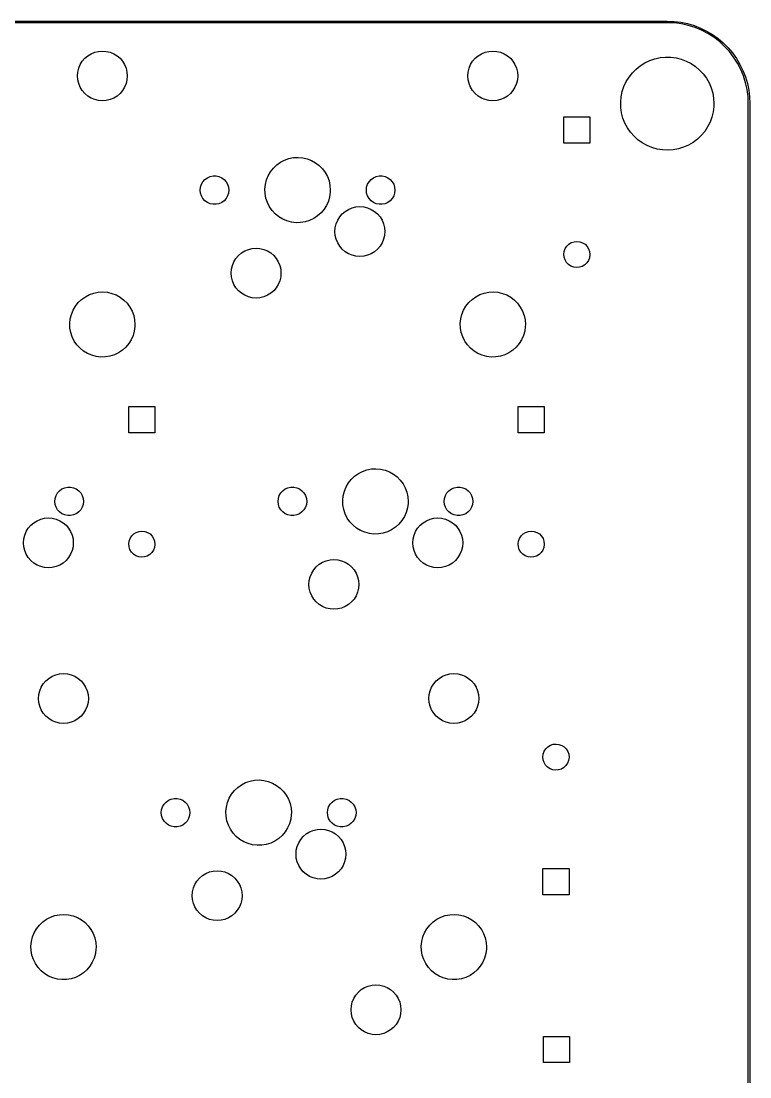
# Model space of a CAD drawing. Extents: x 64 to 386, y -179 to -50.
# Drawn here: x 341.4 to 385.9, y -115.1 to -50.5 of the extents above; entities that cross this region are included whole.
import ezdxf

# ---------------------------------------------------------------- set-up
doc = ezdxf.new("R2010")
doc.units = 0
doc.layers.add('BLACK', color=7, linetype='CONTINUOUS')

msp = doc.modelspace()

# ---------------------------------------------------------------- linework, layer by layer
at = {"layer": 'BLACK', "linetype": 'CONTINUOUS'}
for p, q in [((69.04, -50.46), (380.87, -50.46)), ((380.87, -50.56), (69.04, -50.56)), ((380.87, -50.46), (381.287, -50.4772)), ((380.88, -50.5557), (380.87, -50.56)), ((381.302, -50.5741), (380.88, -50.5557)), ((381.287, -50.4772), (381.701, -50.5289)), ((381.73, -50.6306), (381.302, -50.5741)), ((381.701, -50.5289), (382.11, -50.6145)), ((382.152, -50.7241), (381.73, -50.6306)), ((382.11, -50.6145), (382.51, -50.7336)), ((382.565, -50.8541), (382.152, -50.7241)), ((382.51, -50.7336), (382.899, -50.8853)), ((382.964, -51.0195), (382.565, -50.8541)), ((382.899, -50.8853), (383.274, -51.0687)), ((383.347, -51.2191), (382.964, -51.0195)), ((383.274, -51.0687), (383.632, -51.2823)), ((383.712, -51.4513), (383.347, -51.2191)), ((383.632, -51.2823), (383.972, -51.5248)), ((384.055, -51.7145), (383.712, -51.4513)), ((383.972, -51.5248), (384.29, -51.7946)), ((345.851, -52.3656), (346.084, -52.3098)), ((346.084, -52.3098), (346.322, -52.291)), ((346.322, -52.291), (346.56, -52.3098)), ((346.56, -52.3098), (346.793, -52.3656)), ((369.727, -52.3656), (369.96, -52.3098)), ((369.96, -52.3098), (370.198, -52.291)), ((370.198, -52.291), (370.436, -52.3098)), ((370.436, -52.3098), (370.669, -52.3656)), ((384.374, -52.0065), (384.055, -51.7145)), ((384.29, -51.7946), (384.585, -52.0897)), ((384.666, -52.3252), (384.374, -52.0065)), ((384.585, -52.0897), (384.855, -52.4082)), ((384.929, -52.6681), (384.666, -52.3252)), ((344.964, -53.1231), (345.089, -52.9192)), ((345.089, -52.9192), (345.244, -52.7374)), ((345.244, -52.7374), (345.426, -52.5821)), ((345.426, -52.5821), (345.63, -52.4571)), ((345.63, -52.4571), (345.851, -52.3656)), ((346.793, -52.3656), (347.014, -52.4571)), ((347.014, -52.4571), (347.218, -52.5821)), ((347.218, -52.5821), (347.4, -52.7374)), ((347.4, -52.7374), (347.555, -52.9192)), ((347.555, -52.9192), (347.68, -53.1231)), ((368.84, -53.1231), (368.965, -52.9192)), ((368.965, -52.9192), (369.12, -52.7374)), ((369.12, -52.7374), (369.302, -52.5821)), ((369.302, -52.5821), (369.506, -52.4571)), ((369.506, -52.4571), (369.727, -52.3656)), ((370.669, -52.3656), (370.89, -52.4571)), ((370.89, -52.4571), (371.094, -52.5821)), ((371.094, -52.5821), (371.276, -52.7374)), ((371.276, -52.7374), (371.431, -52.9192)), ((371.431, -52.9192), (371.556, -53.1231)), ((379.497, -53.0125), (379.793, -52.8713)), ((379.793, -52.8713), (380.104, -52.765)), ((380.104, -52.765), (380.424, -52.6951)), ((380.424, -52.6951), (380.751, -52.6625)), ((380.751, -52.6625), (381.079, -52.6677)), ((381.079, -52.6677), (381.404, -52.7105)), ((381.404, -52.7105), (381.722, -52.7904)), ((381.722, -52.7904), (382.029, -52.9064)), ((382.029, -52.9064), (382.321, -53.0569)), ((384.855, -52.4082), (385.098, -52.7479)), ((385.161, -53.0326), (384.929, -52.6681)), ((385.098, -52.7479), (385.311, -53.1065)), ((344.798, -53.815), (344.817, -53.5766)), ((344.817, -53.5766), (344.873, -53.3441)), ((344.873, -53.3441), (344.964, -53.1231)), ((347.68, -53.1231), (347.771, -53.3441)), ((347.771, -53.3441), (347.827, -53.5766)), ((347.827, -53.5766), (347.846, -53.815)), ((368.674, -53.815), (368.693, -53.5766)), ((368.693, -53.5766), (368.749, -53.3441)), ((368.749, -53.3441), (368.84, -53.1231)), ((371.556, -53.1231), (371.647, -53.3441)), ((371.647, -53.3441), (371.703, -53.5766)), ((371.703, -53.5766), (371.722, -53.815)), ((378.53, -53.8835), (378.732, -53.6253)), ((378.732, -53.6253), (378.963, -53.392)), ((378.963, -53.392), (379.219, -53.1869)), ((379.219, -53.1869), (379.497, -53.0125)), ((382.321, -53.0569), (382.593, -53.2399)), ((382.593, -53.2399), (382.843, -53.453)), ((382.843, -53.453), (383.066, -53.6933)), ((385.36, -53.416), (385.161, -53.0326)), ((385.311, -53.1065), (385.495, -53.4814)), ((385.526, -53.8154), (385.36, -53.416)), ((385.495, -53.4814), (385.646, -53.8703)), ((344.817, -54.0534), (344.798, -53.815)), ((344.873, -54.2859), (344.817, -54.0534)), ((347.827, -54.0534), (347.771, -54.2859)), ((347.846, -53.815), (347.827, -54.0534)), ((368.693, -54.0534), (368.674, -53.815)), ((368.749, -54.2859), (368.693, -54.0534)), ((371.703, -54.0534), (371.647, -54.2859)), ((371.722, -53.815), (371.703, -54.0534)), ((378.22, -54.4608), (378.358, -54.1632)), ((378.358, -54.1632), (378.53, -53.8835)), ((383.066, -53.6933), (383.26, -53.9578)), ((383.26, -53.9578), (383.423, -54.2428)), ((383.423, -54.2428), (383.552, -54.5446)), ((385.656, -54.2276), (385.526, -53.8154)), ((385.646, -53.8703), (385.765, -54.2703)), ((385.749, -54.6496), (385.656, -54.2276)), ((385.765, -54.2703), (385.851, -54.6788)), ((344.964, -54.5069), (344.873, -54.2859)), ((345.089, -54.7108), (344.964, -54.5069)), ((345.244, -54.8926), (345.089, -54.7108)), ((345.426, -55.0479), (345.244, -54.8926)), ((347.4, -54.8926), (347.218, -55.0479)), ((347.555, -54.7108), (347.4, -54.8926)), ((347.68, -54.5069), (347.555, -54.7108)), ((347.771, -54.2859), (347.68, -54.5069)), ((368.84, -54.5069), (368.749, -54.2859)), ((368.965, -54.7108), (368.84, -54.5069)), ((369.12, -54.8926), (368.965, -54.7108)), ((369.302, -55.0479), (369.12, -54.8926)), ((371.276, -54.8926), (371.094, -55.0479)), ((371.431, -54.7108), (371.276, -54.8926)), ((371.556, -54.5069), (371.431, -54.7108)), ((371.647, -54.2859), (371.556, -54.5069)), ((378.051, -55.0937), (378.117, -54.7724)), ((378.117, -54.7724), (378.22, -54.4608)), ((383.552, -54.5446), (383.645, -54.8592)), ((383.645, -54.8592), (383.701, -55.1824)), ((385.806, -55.0782), (385.749, -54.6496)), ((385.851, -54.6788), (385.903, -55.093)), ((345.63, -55.1729), (345.426, -55.0479)), ((345.851, -55.2644), (345.63, -55.1729)), ((346.084, -55.3202), (345.851, -55.2644)), ((346.322, -55.339), (346.084, -55.3202)), ((346.56, -55.3202), (346.322, -55.339)), ((346.793, -55.2644), (346.56, -55.3202)), ((347.014, -55.1729), (346.793, -55.2644)), ((347.218, -55.0479), (347.014, -55.1729)), ((369.506, -55.1729), (369.302, -55.0479)), ((369.727, -55.2644), (369.506, -55.1729)), ((369.96, -55.3202), (369.727, -55.2644)), ((370.198, -55.339), (369.96, -55.3202)), ((370.436, -55.3202), (370.198, -55.339)), ((370.669, -55.2644), (370.436, -55.3202)), ((370.89, -55.1729), (370.669, -55.2644)), ((371.094, -55.0479), (370.89, -55.1729)), ((378.021, -55.4205), (378.051, -55.0937)), ((378.03, -55.7485), (378.021, -55.4205)), ((383.701, -55.1824), (383.72, -55.51)), ((383.72, -55.51), (383.714, -55.689)), ((385.824, -55.4997), (385.806, -55.0782)), ((385.82, -55.51), (385.824, -55.4997)), ((385.82, -174.26), (385.82, -55.51)), ((385.903, -55.093), (385.92, -55.51)), ((385.92, -55.51), (385.92, -174.26)), ((378.076, -56.0733), (378.03, -55.7485)), ((378.159, -56.3907), (378.076, -56.0733)), ((383.675, -56.0147), (383.598, -56.3337)), ((383.714, -55.689), (383.675, -56.0147)), ((374.54, -57.92), (374.54, -56.32)), ((374.54, -56.32), (376.14, -56.32)), ((376.14, -56.32), (376.14, -57.92)), ((378.279, -56.6964), (378.159, -56.3907)), ((378.432, -56.9864), (378.279, -56.6964)), ((383.486, -56.6419), (383.338, -56.935)), ((383.598, -56.3337), (383.486, -56.6419)), ((378.618, -57.2568), (378.432, -56.9864)), ((378.834, -57.504), (378.618, -57.2568)), ((382.948, -57.461), (382.71, -57.6868)), ((383.158, -57.2092), (382.948, -57.461)), ((383.338, -56.935), (383.158, -57.2092)), ((376.14, -57.92), (374.54, -57.92)), ((379.076, -57.7249), (378.834, -57.504)), ((379.343, -57.9163), (379.076, -57.7249)), ((379.63, -58.0759), (379.343, -57.9163)), ((379.933, -58.2015), (379.63, -58.0759)), ((382.164, -58.0494), (381.863, -58.1813)), ((382.447, -57.8838), (382.164, -58.0494)), ((382.71, -57.6868), (382.447, -57.8838)), ((380.248, -58.2914), (379.933, -58.2015)), ((380.572, -58.3444), (380.248, -58.2914)), ((380.9, -58.3598), (380.572, -58.3444)), ((381.227, -58.3375), (380.9, -58.3598)), ((381.55, -58.2777), (381.227, -58.3375)), ((381.863, -58.1813), (381.55, -58.2777)), ((356.781, -59.454), (356.985, -59.259)), ((356.985, -59.259), (357.215, -59.0947)), ((357.215, -59.0947), (357.466, -58.9645)), ((357.466, -58.9645), (357.732, -58.8709)), ((357.732, -58.8709), (358.009, -58.8158)), ((358.009, -58.8158), (358.291, -58.8002)), ((358.291, -58.8002), (358.573, -58.8246)), ((358.573, -58.8246), (358.848, -58.8884)), ((358.848, -58.8884), (359.112, -58.9903)), ((359.112, -58.9903), (359.358, -59.1284)), ((359.358, -59.1284), (359.583, -59.2998)), ((359.583, -59.2998), (359.781, -59.5011)), ((352.595, -60.1497), (352.743, -60.0422)), ((352.743, -60.0422), (352.91, -59.9678)), ((352.91, -59.9678), (353.089, -59.9298)), ((353.089, -59.9298), (353.271, -59.9298)), ((353.271, -59.9298), (353.45, -59.9678)), ((353.45, -59.9678), (353.618, -60.0422)), ((353.618, -60.0422), (353.765, -60.1497)), ((356.358, -60.182), (356.464, -59.9201)), ((356.464, -59.9201), (356.606, -59.6758)), ((356.606, -59.6758), (356.781, -59.454)), ((359.781, -59.5011), (359.949, -59.7283)), ((359.949, -59.7283), (360.083, -59.977)), ((360.083, -59.977), (360.181, -60.242)), ((362.755, -60.1497), (362.902, -60.0422)), ((362.902, -60.0422), (363.07, -59.9678)), ((363.07, -59.9678), (363.249, -59.9298)), ((363.249, -59.9298), (363.431, -59.9298)), ((363.431, -59.9298), (363.61, -59.9678)), ((363.61, -59.9678), (363.777, -60.0422)), ((363.777, -60.0422), (363.925, -60.1497)), ((352.305, -60.8), (352.324, -60.6181)), ((352.324, -60.6181), (352.381, -60.4441)), ((352.381, -60.4441), (352.472, -60.2857)), ((352.472, -60.2857), (352.595, -60.1497)), ((353.765, -60.1497), (353.888, -60.2857)), ((353.888, -60.2857), (353.979, -60.4441)), ((353.979, -60.4441), (354.036, -60.6181)), ((354.036, -60.6181), (354.055, -60.8)), ((356.261, -60.7372), (356.29, -60.4561)), ((356.29, -60.4561), (356.358, -60.182)), ((360.181, -60.242), (360.24, -60.5182)), ((360.24, -60.5182), (360.26, -60.8)), ((362.465, -60.8), (362.484, -60.6181)), ((362.484, -60.6181), (362.541, -60.4441)), ((362.541, -60.4441), (362.632, -60.2857)), ((362.632, -60.2857), (362.755, -60.1497)), ((363.925, -60.1497), (364.048, -60.2857)), ((364.048, -60.2857), (364.139, -60.4441)), ((364.139, -60.4441), (364.196, -60.6181)), ((364.196, -60.6181), (364.215, -60.8)), ((352.324, -60.9819), (352.305, -60.8)), ((352.381, -61.1559), (352.324, -60.9819)), ((352.472, -61.3143), (352.381, -61.1559)), ((352.595, -61.4503), (352.472, -61.3143)), ((353.888, -61.3143), (353.765, -61.4503)), ((353.979, -61.1559), (353.888, -61.3143)), ((354.036, -60.9819), (353.979, -61.1559)), ((354.055, -60.8), (354.036, -60.9819)), ((356.272, -61.0195), (356.261, -60.7372)), ((356.323, -61.2974), (356.272, -61.0195)), ((356.412, -61.5654), (356.323, -61.2974)), ((360.218, -61.2056), (360.142, -61.4775)), ((360.256, -60.9256), (360.218, -61.2056)), ((360.26, -60.8), (360.256, -60.9256)), ((362.484, -60.9819), (362.465, -60.8)), ((362.541, -61.1559), (362.484, -60.9819)), ((362.632, -61.3143), (362.541, -61.1559)), ((362.755, -61.4503), (362.632, -61.3143)), ((364.048, -61.3143), (363.925, -61.4503)), ((364.139, -61.1559), (364.048, -61.3143)), ((364.196, -60.9819), (364.139, -61.1559)), ((364.215, -60.8), (364.196, -60.9819)), ((352.743, -61.5578), (352.595, -61.4503)), ((352.91, -61.6322), (352.743, -61.5578)), ((353.089, -61.6702), (352.91, -61.6322)), ((353.271, -61.6702), (353.089, -61.6702)), ((353.45, -61.6322), (353.271, -61.6702)), ((353.618, -61.5578), (353.45, -61.6322)), ((353.765, -61.4503), (353.618, -61.5578)), ((356.539, -61.8181), (356.412, -61.5654)), ((356.699, -62.0505), (356.539, -61.8181)), ((359.878, -61.9756), (359.696, -62.1918)), ((360.028, -61.7359), (359.878, -61.9756)), ((360.142, -61.4775), (360.028, -61.7359)), ((361.174, -62.1062), (361.378, -61.9812)), ((361.378, -61.9812), (361.599, -61.8896)), ((361.599, -61.8896), (361.831, -61.8338)), ((361.831, -61.8338), (362.07, -61.815)), ((362.07, -61.815), (362.309, -61.8338)), ((362.309, -61.8338), (362.541, -61.8896)), ((362.541, -61.8896), (362.762, -61.9812)), ((362.902, -61.5578), (362.755, -61.4503)), ((362.762, -61.9812), (362.966, -62.1062)), ((363.07, -61.6322), (362.902, -61.5578)), ((363.249, -61.6702), (363.07, -61.6322)), ((363.431, -61.6702), (363.249, -61.6702)), ((363.61, -61.6322), (363.431, -61.6702)), ((363.777, -61.5578), (363.61, -61.6322)), ((363.925, -61.4503), (363.777, -61.5578)), ((356.891, -62.2579), (356.699, -62.0505)), ((357.11, -62.4363), (356.891, -62.2579)), ((357.352, -62.582), (357.11, -62.4363)), ((357.612, -62.6922), (357.352, -62.582)), ((358.996, -62.6596), (358.727, -62.7447)), ((359.251, -62.5373), (358.996, -62.6596)), ((359.486, -62.3803), (359.251, -62.5373)), ((359.696, -62.1918), (359.486, -62.3803)), ((360.62, -62.8687), (360.711, -62.6477)), ((360.711, -62.6477), (360.836, -62.4436)), ((360.836, -62.4436), (360.992, -62.2617)), ((360.992, -62.2617), (361.174, -62.1062)), ((362.966, -62.1062), (363.148, -62.2617)), ((363.148, -62.2617), (363.304, -62.4436)), ((363.304, -62.4436), (363.429, -62.6477)), ((363.429, -62.6477), (363.52, -62.8687)), ((357.885, -62.7646), (357.612, -62.6922)), ((358.166, -62.7978), (357.885, -62.7646)), ((358.448, -62.7911), (358.166, -62.7978)), ((358.727, -62.7447), (358.448, -62.7911)), ((360.545, -63.34), (360.564, -63.1014)), ((360.564, -63.1014), (360.62, -62.8687)), ((363.52, -62.8687), (363.576, -63.1014)), ((363.576, -63.1014), (363.595, -63.34)), ((360.564, -63.5786), (360.545, -63.34)), ((360.62, -63.8113), (360.564, -63.5786)), ((360.711, -64.0323), (360.62, -63.8113)), ((363.52, -63.8113), (363.429, -64.0323)), ((363.576, -63.5786), (363.52, -63.8113)), ((363.595, -63.34), (363.576, -63.5786)), ((374.999, -64.0161), (375.168, -63.9587)), ((375.168, -63.9587), (375.346, -63.94)), ((375.346, -63.94), (375.523, -63.9611)), ((375.523, -63.9611), (375.691, -64.021)), ((354.824, -64.6462), (355.028, -64.5212)), ((355.028, -64.5212), (355.249, -64.4296)), ((355.249, -64.4296), (355.481, -64.3738)), ((355.481, -64.3738), (355.72, -64.355)), ((355.72, -64.355), (355.959, -64.3738)), ((355.959, -64.3738), (356.191, -64.4296)), ((356.191, -64.4296), (356.412, -64.5212)), ((356.412, -64.5212), (356.616, -64.6462)), ((360.836, -64.2364), (360.711, -64.0323)), ((360.992, -64.4183), (360.836, -64.2364)), ((361.174, -64.5738), (360.992, -64.4183)), ((361.378, -64.6988), (361.174, -64.5738)), ((362.966, -64.5738), (362.762, -64.6988)), ((363.148, -64.4183), (362.966, -64.5738)), ((363.304, -64.2364), (363.148, -64.4183)), ((363.429, -64.0323), (363.304, -64.2364)), ((374.54, -64.7288), (374.562, -64.5519)), ((374.562, -64.5519), (374.623, -64.3843)), ((374.623, -64.3843), (374.72, -64.2344)), ((374.72, -64.2344), (374.847, -64.1096)), ((374.847, -64.1096), (374.999, -64.0161)), ((375.691, -64.021), (375.841, -64.1165)), ((375.841, -64.1165), (375.967, -64.2431)), ((375.967, -64.2431), (376.061, -64.3943)), ((376.061, -64.3943), (376.12, -64.5628)), ((376.12, -64.5628), (376.14, -64.74)), ((354.27, -65.4087), (354.361, -65.1877)), ((354.361, -65.1877), (354.486, -64.9836)), ((354.486, -64.9836), (354.642, -64.8017)), ((354.642, -64.8017), (354.824, -64.6462)), ((356.616, -64.6462), (356.798, -64.8017)), ((356.798, -64.8017), (356.954, -64.9836)), ((356.954, -64.9836), (357.079, -65.1877)), ((357.079, -65.1877), (357.17, -65.4087)), ((361.599, -64.7904), (361.378, -64.6988)), ((361.831, -64.8462), (361.599, -64.7904)), ((362.07, -64.865), (361.831, -64.8462)), ((362.309, -64.8462), (362.07, -64.865)), ((362.541, -64.7904), (362.309, -64.8462)), ((362.762, -64.6988), (362.541, -64.7904)), ((374.557, -64.9063), (374.54, -64.7288)), ((374.614, -65.0756), (374.557, -64.9063)), ((374.706, -65.2281), (374.614, -65.0756)), ((374.83, -65.3564), (374.706, -65.2281)), ((375.953, -65.2542), (375.824, -65.3772)), ((376.052, -65.1057), (375.953, -65.2542)), ((376.115, -64.939), (376.052, -65.1057)), ((376.14, -64.7623), (376.115, -64.939)), ((376.14, -64.74), (376.14, -64.7623)), ((354.195, -65.88), (354.214, -65.6414)), ((354.214, -66.1186), (354.195, -65.88)), ((354.214, -65.6414), (354.27, -65.4087)), ((357.17, -65.4087), (357.226, -65.6414)), ((357.226, -65.6414), (357.245, -65.88)), ((357.245, -65.88), (357.226, -66.1186)), ((374.979, -65.4541), (374.83, -65.3564)), ((375.146, -65.5162), (374.979, -65.4541)), ((375.323, -65.5398), (375.146, -65.5162)), ((375.501, -65.5237), (375.323, -65.5398)), ((375.67, -65.4685), (375.501, -65.5237)), ((375.824, -65.3772), (375.67, -65.4685)), ((354.27, -66.3513), (354.214, -66.1186)), ((354.361, -66.5723), (354.27, -66.3513)), ((357.17, -66.3513), (357.079, -66.5723)), ((357.226, -66.1186), (357.17, -66.3513)), ((345.53, -67.1951), (345.796, -67.1018)), ((345.796, -67.1018), (346.072, -67.0468)), ((346.072, -67.0468), (346.353, -67.0313)), ((346.353, -67.0313), (346.634, -67.0556)), ((346.634, -67.0556), (346.908, -67.1192)), ((346.908, -67.1192), (347.171, -67.2209)), ((354.486, -66.7764), (354.361, -66.5723)), ((354.642, -66.9583), (354.486, -66.7764)), ((354.824, -67.1138), (354.642, -66.9583)), ((355.028, -67.2388), (354.824, -67.1138)), ((356.616, -67.1138), (356.412, -67.2388)), ((356.798, -66.9583), (356.616, -67.1138)), ((356.954, -66.7764), (356.798, -66.9583)), ((357.079, -66.5723), (356.954, -66.7764)), ((369.406, -67.1951), (369.672, -67.1018)), ((369.672, -67.1018), (369.948, -67.0468)), ((369.948, -67.0468), (370.229, -67.0313)), ((370.229, -67.0313), (370.51, -67.0556)), ((370.51, -67.0556), (370.784, -67.1192)), ((370.784, -67.1192), (371.047, -67.2209)), ((344.673, -67.9043), (344.847, -67.6831)), ((344.847, -67.6831), (345.051, -67.4887)), ((345.051, -67.4887), (345.28, -67.3249)), ((345.28, -67.3249), (345.53, -67.1951)), ((347.171, -67.2209), (347.417, -67.3585)), ((347.417, -67.3585), (347.641, -67.5294)), ((347.641, -67.5294), (347.838, -67.7301)), ((347.838, -67.7301), (348.006, -67.9566)), ((355.249, -67.3304), (355.028, -67.2388)), ((355.481, -67.3862), (355.249, -67.3304)), ((355.72, -67.405), (355.481, -67.3862)), ((355.959, -67.3862), (355.72, -67.405)), ((356.191, -67.3304), (355.959, -67.3862)), ((356.412, -67.2388), (356.191, -67.3304)), ((368.549, -67.9043), (368.723, -67.6831)), ((368.723, -67.6831), (368.927, -67.4887)), ((368.927, -67.4887), (369.156, -67.3249)), ((369.156, -67.3249), (369.406, -67.1951)), ((371.047, -67.2209), (371.293, -67.3585)), ((371.293, -67.3585), (371.517, -67.5294)), ((371.517, -67.5294), (371.714, -67.7301)), ((371.714, -67.7301), (371.882, -67.9566)), ((344.358, -68.6822), (344.426, -68.4089)), ((344.426, -68.4089), (344.531, -68.1478)), ((344.531, -68.1478), (344.673, -67.9043)), ((348.006, -67.9566), (348.139, -68.2045)), ((348.139, -68.2045), (348.237, -68.4687)), ((348.237, -68.4687), (348.296, -68.7441)), ((368.234, -68.6822), (368.302, -68.4089)), ((368.302, -68.4089), (368.407, -68.1478)), ((368.407, -68.1478), (368.549, -67.9043)), ((371.882, -67.9566), (372.015, -68.2045)), ((372.015, -68.2045), (372.113, -68.4687)), ((372.113, -68.4687), (372.172, -68.7441)), ((344.329, -68.9624), (344.358, -68.6822)), ((344.34, -69.2438), (344.329, -68.9624)), ((348.296, -68.7441), (348.316, -69.025)), ((348.316, -69.025), (348.312, -69.1502)), ((368.205, -68.9624), (368.234, -68.6822)), ((368.216, -69.2438), (368.205, -68.9624)), ((372.172, -68.7441), (372.192, -69.025)), ((372.192, -69.025), (372.188, -69.1502)), ((344.391, -69.5209), (344.34, -69.2438)), ((344.48, -69.788), (344.391, -69.5209)), ((348.198, -69.7004), (348.084, -69.958)), ((348.274, -69.4293), (348.198, -69.7004)), ((348.312, -69.1502), (348.274, -69.4293)), ((368.267, -69.5209), (368.216, -69.2438)), ((368.356, -69.788), (368.267, -69.5209)), ((372.074, -69.7004), (371.96, -69.958)), ((372.15, -69.4293), (372.074, -69.7004)), ((372.188, -69.1502), (372.15, -69.4293)), ((344.606, -70.04), (344.48, -69.788)), ((344.766, -70.2717), (344.606, -70.04)), ((344.957, -70.4785), (344.766, -70.2717)), ((347.754, -70.4126), (347.544, -70.6005)), ((347.935, -70.197), (347.754, -70.4126)), ((348.084, -69.958), (347.935, -70.197)), ((368.482, -70.04), (368.356, -69.788)), ((368.642, -70.2717), (368.482, -70.04)), ((368.833, -70.4785), (368.642, -70.2717)), ((371.63, -70.4126), (371.42, -70.6005)), ((371.811, -70.197), (371.63, -70.4126)), ((371.96, -69.958), (371.811, -70.197)), ((345.175, -70.6563), (344.957, -70.4785)), ((345.417, -70.8016), (345.175, -70.6563)), ((345.676, -70.9114), (345.417, -70.8016)), ((345.948, -70.9836), (345.676, -70.9114)), ((346.228, -71.0167), (345.948, -70.9836)), ((346.51, -71.0101), (346.228, -71.0167)), ((346.787, -70.9638), (346.51, -71.0101)), ((347.056, -70.8789), (346.787, -70.9638)), ((347.31, -70.757), (347.056, -70.8789)), ((347.544, -70.6005), (347.31, -70.757)), ((369.051, -70.6563), (368.833, -70.4785)), ((369.293, -70.8016), (369.051, -70.6563)), ((369.552, -70.9114), (369.293, -70.8016)), ((369.824, -70.9836), (369.552, -70.9114)), ((370.104, -71.0167), (369.824, -70.9836)), ((370.386, -71.0101), (370.104, -71.0167)), ((370.663, -70.9638), (370.386, -71.0101)), ((370.932, -70.8789), (370.663, -70.9638)), ((371.186, -70.757), (370.932, -70.8789)), ((371.42, -70.6005), (371.186, -70.757)), ((347.935, -75.65), (347.935, -74.05)), ((347.935, -74.05), (349.535, -74.05)), ((349.535, -74.05), (349.535, -75.65)), ((371.748, -75.65), (371.748, -74.05)), ((371.748, -74.05), (373.347, -74.05)), ((373.347, -74.05), (373.347, -75.65)), ((349.535, -75.65), (347.935, -75.65)), ((373.347, -75.65), (371.748, -75.65)), ((361.748, -78.309), (361.978, -78.1447)), ((361.978, -78.1447), (362.228, -78.0145)), ((362.228, -78.0145), (362.495, -77.9209)), ((362.495, -77.9209), (362.772, -77.8658)), ((362.772, -77.8658), (363.054, -77.8502)), ((363.054, -77.8502), (363.335, -77.8746)), ((363.335, -77.8746), (363.611, -77.9384)), ((363.611, -77.9384), (363.874, -78.0403)), ((363.874, -78.0403), (364.121, -78.1784)), ((361.226, -78.9701), (361.368, -78.7258)), ((361.368, -78.7258), (361.543, -78.504)), ((361.543, -78.504), (361.748, -78.309)), ((364.121, -78.1784), (364.345, -78.3498)), ((364.345, -78.3498), (364.543, -78.5511)), ((364.543, -78.5511), (364.711, -78.7783)), ((364.711, -78.7783), (364.845, -79.027)), ((343.491, -79.4941), (343.582, -79.3357)), ((343.582, -79.3357), (343.705, -79.1997)), ((343.705, -79.1997), (343.852, -79.0922)), ((343.852, -79.0922), (344.02, -79.0178)), ((344.02, -79.0178), (344.199, -78.9798)), ((344.199, -78.9798), (344.381, -78.9798)), ((344.381, -78.9798), (344.56, -79.0178)), ((344.56, -79.0178), (344.727, -79.0922)), ((344.727, -79.0922), (344.875, -79.1997)), ((344.875, -79.1997), (344.998, -79.3357)), ((344.998, -79.3357), (345.089, -79.4941)), ((357.143, -79.4941), (357.235, -79.3357)), ((357.235, -79.3357), (357.357, -79.1997)), ((357.357, -79.1997), (357.505, -79.0922)), ((357.505, -79.0922), (357.672, -79.0178)), ((357.672, -79.0178), (357.851, -78.9798)), ((357.851, -78.9798), (358.034, -78.9798)), ((358.034, -78.9798), (358.213, -79.0178)), ((358.213, -79.0178), (358.38, -79.0922)), ((358.38, -79.0922), (358.528, -79.1997)), ((358.528, -79.1997), (358.65, -79.3357)), ((358.65, -79.3357), (358.742, -79.4941)), ((361.052, -79.5061), (361.12, -79.232)), ((361.12, -79.232), (361.226, -78.9701)), ((364.845, -79.027), (364.943, -79.292)), ((364.943, -79.292), (365.003, -79.5682)), ((367.303, -79.4941), (367.395, -79.3357)), ((367.395, -79.3357), (367.517, -79.1997)), ((367.517, -79.1997), (367.665, -79.0922)), ((367.665, -79.0922), (367.832, -79.0178)), ((367.832, -79.0178), (368.011, -78.9798)), ((368.011, -78.9798), (368.194, -78.9798)), ((368.194, -78.9798), (368.373, -79.0178)), ((368.373, -79.0178), (368.54, -79.0922)), ((368.54, -79.0922), (368.688, -79.1997)), ((368.688, -79.1997), (368.81, -79.3357)), ((368.81, -79.3357), (368.902, -79.4941)), ((343.415, -79.85), (343.434, -79.6681)), ((343.434, -80.0319), (343.415, -79.85)), ((343.434, -79.6681), (343.491, -79.4941)), ((343.491, -80.2059), (343.434, -80.0319)), ((345.089, -79.4941), (345.146, -79.6681)), ((345.146, -80.0319), (345.089, -80.2059)), ((345.146, -79.6681), (345.165, -79.85)), ((345.165, -79.85), (345.146, -80.0319)), ((357.067, -79.85), (357.087, -79.6681)), ((357.087, -80.0319), (357.067, -79.85)), ((357.087, -79.6681), (357.143, -79.4941)), ((357.143, -80.2059), (357.087, -80.0319)), ((358.742, -79.4941), (358.798, -79.6681)), ((358.798, -80.0319), (358.742, -80.2059)), ((358.798, -79.6681), (358.817, -79.85)), ((358.817, -79.85), (358.798, -80.0319)), ((361.023, -79.7872), (361.052, -79.5061)), ((361.035, -80.0695), (361.023, -79.7872)), ((361.085, -80.3474), (361.035, -80.0695)), ((365.019, -79.9756), (364.981, -80.2556)), ((365.003, -79.5682), (365.022, -79.85)), ((365.022, -79.85), (365.019, -79.9756)), ((367.227, -79.85), (367.247, -79.6681)), ((367.247, -80.0319), (367.227, -79.85)), ((367.247, -79.6681), (367.303, -79.4941)), ((367.303, -80.2059), (367.247, -80.0319)), ((368.902, -79.4941), (368.958, -79.6681)), ((368.958, -80.0319), (368.902, -80.2059)), ((368.958, -79.6681), (368.977, -79.85)), ((368.977, -79.85), (368.958, -80.0319)), ((343.582, -80.3643), (343.491, -80.2059)), ((343.705, -80.5003), (343.582, -80.3643)), ((343.852, -80.6078), (343.705, -80.5003)), ((344.02, -80.6822), (343.852, -80.6078)), ((344.199, -80.7202), (344.02, -80.6822)), ((344.381, -80.7202), (344.199, -80.7202)), ((344.56, -80.6822), (344.381, -80.7202)), ((344.727, -80.6078), (344.56, -80.6822)), ((344.875, -80.5003), (344.727, -80.6078)), ((344.998, -80.3643), (344.875, -80.5003)), ((345.089, -80.2059), (344.998, -80.3643)), ((357.235, -80.3643), (357.143, -80.2059)), ((357.357, -80.5003), (357.235, -80.3643)), ((357.505, -80.6078), (357.357, -80.5003)), ((357.672, -80.6822), (357.505, -80.6078)), ((357.851, -80.7202), (357.672, -80.6822)), ((358.034, -80.7202), (357.851, -80.7202)), ((358.213, -80.6822), (358.034, -80.7202)), ((358.38, -80.6078), (358.213, -80.6822)), ((358.528, -80.5003), (358.38, -80.6078)), ((358.65, -80.3643), (358.528, -80.5003)), ((358.742, -80.2059), (358.65, -80.3643)), ((361.175, -80.6154), (361.085, -80.3474)), ((361.301, -80.8681), (361.175, -80.6154)), ((364.904, -80.5275), (364.79, -80.7859)), ((364.981, -80.2556), (364.904, -80.5275)), ((367.395, -80.3643), (367.303, -80.2059)), ((367.517, -80.5003), (367.395, -80.3643)), ((367.665, -80.6078), (367.517, -80.5003)), ((367.832, -80.6822), (367.665, -80.6078)), ((368.011, -80.7202), (367.832, -80.6822)), ((368.194, -80.7202), (368.011, -80.7202)), ((368.373, -80.6822), (368.194, -80.7202)), ((368.54, -80.6078), (368.373, -80.6822)), ((368.688, -80.5003), (368.54, -80.6078)), ((368.81, -80.3643), (368.688, -80.5003)), ((368.902, -80.2059), (368.81, -80.3643)), ((341.786, -81.4936), (341.942, -81.3117)), ((341.942, -81.3117), (342.124, -81.1562)), ((342.124, -81.1562), (342.328, -81.0312)), ((342.328, -81.0312), (342.549, -80.9396)), ((342.549, -80.9396), (342.781, -80.8838)), ((342.781, -80.8838), (343.02, -80.865)), ((343.02, -80.865), (343.259, -80.8838)), ((343.259, -80.8838), (343.491, -80.9396)), ((343.491, -80.9396), (343.712, -81.0312)), ((343.712, -81.0312), (343.916, -81.1562)), ((343.916, -81.1562), (344.098, -81.3117)), ((344.098, -81.3117), (344.254, -81.4936)), ((361.462, -81.1005), (361.301, -80.8681)), ((361.653, -81.3079), (361.462, -81.1005)), ((361.872, -81.4863), (361.653, -81.3079)), ((364.459, -81.2418), (364.248, -81.4303)), ((364.641, -81.0256), (364.459, -81.2418)), ((364.79, -80.7859), (364.641, -81.0256)), ((365.599, -81.4936), (365.754, -81.3117)), ((365.754, -81.3117), (365.936, -81.1562)), ((365.936, -81.1562), (366.14, -81.0312)), ((366.14, -81.0312), (366.361, -80.9396)), ((366.361, -80.9396), (366.594, -80.8838)), ((366.594, -80.8838), (366.832, -80.865)), ((366.832, -80.865), (367.071, -80.8838)), ((367.071, -80.8838), (367.304, -80.9396)), ((367.304, -80.9396), (367.525, -81.0312)), ((367.525, -81.0312), (367.729, -81.1562)), ((367.729, -81.1562), (367.911, -81.3117)), ((367.911, -81.3117), (368.066, -81.4936)), ((341.514, -82.1514), (341.57, -81.9187)), ((341.57, -81.9187), (341.661, -81.6977)), ((341.661, -81.6977), (341.786, -81.4936)), ((344.254, -81.4936), (344.379, -81.6977)), ((344.379, -81.6977), (344.47, -81.9187)), ((344.47, -81.9187), (344.526, -82.1514)), ((348.018, -82.1143), (348.115, -81.9644)), ((348.115, -81.9644), (348.242, -81.8396)), ((348.242, -81.8396), (348.394, -81.7461)), ((348.394, -81.7461), (348.563, -81.6887)), ((348.563, -81.6887), (348.741, -81.67)), ((348.741, -81.67), (348.918, -81.6911)), ((348.918, -81.6911), (349.086, -81.751)), ((349.086, -81.751), (349.236, -81.8465)), ((349.236, -81.8465), (349.362, -81.9731)), ((349.362, -81.9731), (349.456, -82.1243)), ((362.115, -81.632), (361.872, -81.4863)), ((362.375, -81.7422), (362.115, -81.632)), ((362.648, -81.8146), (362.375, -81.7422)), ((362.928, -81.8478), (362.648, -81.8146)), ((363.211, -81.8411), (362.928, -81.8478)), ((363.489, -81.7947), (363.211, -81.8411)), ((363.759, -81.7096), (363.489, -81.7947)), ((364.013, -81.5873), (363.759, -81.7096)), ((364.248, -81.4303), (364.013, -81.5873)), ((365.326, -82.1514), (365.382, -81.9187)), ((365.382, -81.9187), (365.474, -81.6977)), ((365.474, -81.6977), (365.599, -81.4936)), ((368.066, -81.4936), (368.191, -81.6977)), ((368.191, -81.6977), (368.283, -81.9187)), ((368.283, -81.9187), (368.339, -82.1514)), ((371.831, -82.1143), (371.928, -81.9644)), ((371.928, -81.9644), (372.055, -81.8396)), ((372.055, -81.8396), (372.207, -81.7461)), ((372.207, -81.7461), (372.376, -81.6887)), ((372.376, -81.6887), (372.553, -81.67)), ((372.553, -81.67), (372.73, -81.6911)), ((372.73, -81.6911), (372.898, -81.751)), ((372.898, -81.751), (373.049, -81.8465)), ((373.049, -81.8465), (373.174, -81.9731)), ((373.174, -81.9731), (373.269, -82.1243)), ((341.495, -82.39), (341.514, -82.1514)), ((341.514, -82.6286), (341.495, -82.39)), ((341.57, -82.8613), (341.514, -82.6286)), ((344.526, -82.6286), (344.47, -82.8613)), ((344.526, -82.1514), (344.545, -82.39)), ((344.545, -82.39), (344.526, -82.6286)), ((347.935, -82.4588), (347.957, -82.2819)), ((347.952, -82.6363), (347.935, -82.4588)), ((348.009, -82.8056), (347.952, -82.6363)), ((347.957, -82.2819), (348.018, -82.1143)), ((349.51, -82.669), (349.447, -82.8357)), ((349.456, -82.1243), (349.515, -82.2928)), ((349.535, -82.4923), (349.51, -82.669)), ((349.515, -82.2928), (349.535, -82.47)), ((349.535, -82.47), (349.535, -82.4923)), ((365.308, -82.39), (365.326, -82.1514)), ((365.326, -82.6286), (365.308, -82.39)), ((365.382, -82.8613), (365.326, -82.6286)), ((368.339, -82.6286), (368.283, -82.8613)), ((368.339, -82.1514), (368.357, -82.39)), ((368.357, -82.39), (368.339, -82.6286)), ((371.748, -82.4588), (371.77, -82.2819)), ((371.765, -82.6363), (371.748, -82.4588)), ((371.821, -82.8056), (371.765, -82.6363)), ((371.77, -82.2819), (371.831, -82.1143)), ((373.322, -82.669), (373.259, -82.8357)), ((373.269, -82.1243), (373.328, -82.2928)), ((373.347, -82.4923), (373.322, -82.669)), ((373.328, -82.2928), (373.347, -82.47)), ((373.347, -82.47), (373.347, -82.4923)), ((341.661, -83.0823), (341.57, -82.8613)), ((341.786, -83.2864), (341.661, -83.0823)), ((341.942, -83.4683), (341.786, -83.2864)), ((344.254, -83.2864), (344.098, -83.4683)), ((344.379, -83.0823), (344.254, -83.2864)), ((344.47, -82.8613), (344.379, -83.0823)), ((348.101, -82.9581), (348.009, -82.8056)), ((348.225, -83.0864), (348.101, -82.9581)), ((348.374, -83.1841), (348.225, -83.0864)), ((348.541, -83.2462), (348.374, -83.1841)), ((348.718, -83.2698), (348.541, -83.2462)), ((348.896, -83.2537), (348.718, -83.2698)), ((349.065, -83.1985), (348.896, -83.2537)), ((349.219, -83.1072), (349.065, -83.1985)), ((349.348, -82.9842), (349.219, -83.1072)), ((349.447, -82.8357), (349.348, -82.9842)), ((365.474, -83.0823), (365.382, -82.8613)), ((365.599, -83.2864), (365.474, -83.0823)), ((365.754, -83.4683), (365.599, -83.2864)), ((368.066, -83.2864), (367.911, -83.4683)), ((368.191, -83.0823), (368.066, -83.2864)), ((368.283, -82.8613), (368.191, -83.0823)), ((371.914, -82.9581), (371.821, -82.8056)), ((372.038, -83.0864), (371.914, -82.9581)), ((372.187, -83.1841), (372.038, -83.0864)), ((372.354, -83.2462), (372.187, -83.1841)), ((372.531, -83.2698), (372.354, -83.2462)), ((372.708, -83.2537), (372.531, -83.2698)), ((372.878, -83.1985), (372.708, -83.2537)), ((373.031, -83.1072), (372.878, -83.1985)), ((373.16, -82.9842), (373.031, -83.1072)), ((373.259, -82.8357), (373.16, -82.9842)), ((342.124, -83.6238), (341.942, -83.4683)), ((342.328, -83.7488), (342.124, -83.6238)), ((342.549, -83.8404), (342.328, -83.7488)), ((342.781, -83.8962), (342.549, -83.8404)), ((343.02, -83.915), (342.781, -83.8962)), ((343.259, -83.8962), (343.02, -83.915)), ((343.491, -83.8404), (343.259, -83.8962)), ((343.712, -83.7488), (343.491, -83.8404)), ((343.916, -83.6238), (343.712, -83.7488)), ((344.098, -83.4683), (343.916, -83.6238)), ((359.249, -84.0336), (359.404, -83.8517)), ((359.404, -83.8517), (359.586, -83.6962)), ((359.586, -83.6962), (359.79, -83.5712)), ((359.79, -83.5712), (360.011, -83.4796)), ((360.011, -83.4796), (360.244, -83.4238)), ((360.244, -83.4238), (360.482, -83.405)), ((360.482, -83.405), (360.721, -83.4238)), ((360.721, -83.4238), (360.954, -83.4796)), ((360.954, -83.4796), (361.175, -83.5712)), ((361.175, -83.5712), (361.379, -83.6962)), ((361.379, -83.6962), (361.561, -83.8517)), ((361.561, -83.8517), (361.716, -84.0336)), ((365.936, -83.6238), (365.754, -83.4683)), ((366.14, -83.7488), (365.936, -83.6238)), ((366.361, -83.8404), (366.14, -83.7488)), ((366.594, -83.8962), (366.361, -83.8404)), ((366.832, -83.915), (366.594, -83.8962)), ((367.071, -83.8962), (366.832, -83.915)), ((367.304, -83.8404), (367.071, -83.8962)), ((367.525, -83.7488), (367.304, -83.8404)), ((367.729, -83.6238), (367.525, -83.7488)), ((367.911, -83.4683), (367.729, -83.6238)), ((358.976, -84.6914), (359.032, -84.4587)), ((359.032, -84.4587), (359.124, -84.2377)), ((359.124, -84.2377), (359.249, -84.0336)), ((361.716, -84.0336), (361.841, -84.2377)), ((361.841, -84.2377), (361.933, -84.4587)), ((361.933, -84.4587), (361.989, -84.6914)), ((358.957, -84.93), (358.976, -84.6914)), ((358.976, -85.1686), (358.957, -84.93)), ((359.032, -85.4013), (358.976, -85.1686)), ((361.989, -85.1686), (361.933, -85.4013)), ((361.989, -84.6914), (362.007, -84.93)), ((362.007, -84.93), (361.989, -85.1686)), ((359.124, -85.6223), (359.032, -85.4013)), ((359.249, -85.8264), (359.124, -85.6223)), ((359.404, -86.0083), (359.249, -85.8264)), ((361.716, -85.8264), (361.561, -86.0083)), ((361.841, -85.6223), (361.716, -85.8264)), ((361.933, -85.4013), (361.841, -85.6223)), ((359.586, -86.1638), (359.404, -86.0083)), ((359.79, -86.2888), (359.586, -86.1638)), ((360.011, -86.3804), (359.79, -86.2888)), ((360.244, -86.4362), (360.011, -86.3804)), ((360.482, -86.455), (360.244, -86.4362)), ((360.721, -86.4362), (360.482, -86.455)), ((360.954, -86.3804), (360.721, -86.4362)), ((361.175, -86.2888), (360.954, -86.3804)), ((361.379, -86.1638), (361.175, -86.2888)), ((361.561, -86.0083), (361.379, -86.1638)), ((343.47, -90.4656), (343.702, -90.4098)), ((343.702, -90.4098), (343.941, -90.391)), ((343.941, -90.391), (344.179, -90.4098)), ((344.179, -90.4098), (344.412, -90.4656)), ((367.346, -90.4656), (367.578, -90.4098)), ((367.578, -90.4098), (367.817, -90.391)), ((367.817, -90.391), (368.055, -90.4098)), ((368.055, -90.4098), (368.288, -90.4656)), ((342.583, -91.2231), (342.708, -91.0192)), ((342.708, -91.0192), (342.863, -90.8374)), ((342.863, -90.8374), (343.045, -90.6821)), ((343.045, -90.6821), (343.249, -90.5571)), ((343.249, -90.5571), (343.47, -90.4656)), ((344.412, -90.4656), (344.633, -90.5571)), ((344.633, -90.5571), (344.837, -90.6821)), ((344.837, -90.6821), (345.018, -90.8374)), ((345.018, -90.8374), (345.174, -91.0192)), ((345.174, -91.0192), (345.299, -91.2231)), ((366.459, -91.2231), (366.584, -91.0192)), ((366.584, -91.0192), (366.739, -90.8374)), ((366.739, -90.8374), (366.921, -90.6821)), ((366.921, -90.6821), (367.125, -90.5571)), ((367.125, -90.5571), (367.346, -90.4656)), ((368.288, -90.4656), (368.509, -90.5571)), ((368.509, -90.5571), (368.713, -90.6821)), ((368.713, -90.6821), (368.894, -90.8374)), ((368.894, -90.8374), (369.05, -91.0192)), ((369.05, -91.0192), (369.175, -91.2231)), ((342.417, -91.915), (342.436, -91.6766)), ((342.436, -91.6766), (342.491, -91.4441)), ((342.491, -91.4441), (342.583, -91.2231)), ((345.299, -91.2231), (345.39, -91.4441)), ((345.39, -91.4441), (345.446, -91.6766)), ((345.446, -91.6766), (345.465, -91.915)), ((366.293, -91.915), (366.312, -91.6766)), ((366.312, -91.6766), (366.367, -91.4441)), ((366.367, -91.4441), (366.459, -91.2231)), ((369.175, -91.2231), (369.266, -91.4441)), ((369.266, -91.4441), (369.322, -91.6766)), ((369.322, -91.6766), (369.341, -91.915)), ((342.436, -92.1534), (342.417, -91.915)), ((342.491, -92.3859), (342.436, -92.1534)), ((342.583, -92.6069), (342.491, -92.3859)), ((345.39, -92.3859), (345.299, -92.6069)), ((345.446, -92.1534), (345.39, -92.3859)), ((345.465, -91.915), (345.446, -92.1534)), ((366.312, -92.1534), (366.293, -91.915)), ((366.367, -92.3859), (366.312, -92.1534)), ((366.459, -92.6069), (366.367, -92.3859)), ((369.266, -92.3859), (369.175, -92.6069)), ((369.322, -92.1534), (369.266, -92.3859)), ((369.341, -91.915), (369.322, -92.1534)), ((342.708, -92.8108), (342.583, -92.6069)), ((342.863, -92.9926), (342.708, -92.8108)), ((343.045, -93.1479), (342.863, -92.9926)), ((345.018, -92.9926), (344.837, -93.1479)), ((345.174, -92.8108), (345.018, -92.9926)), ((345.299, -92.6069), (345.174, -92.8108)), ((366.584, -92.8108), (366.459, -92.6069)), ((366.739, -92.9926), (366.584, -92.8108)), ((366.921, -93.1479), (366.739, -92.9926)), ((368.894, -92.9926), (368.713, -93.1479)), ((369.05, -92.8108), (368.894, -92.9926)), ((369.175, -92.6069), (369.05, -92.8108)), ((343.249, -93.2729), (343.045, -93.1479)), ((343.47, -93.3644), (343.249, -93.2729)), ((343.702, -93.4202), (343.47, -93.3644)), ((343.941, -93.439), (343.702, -93.4202)), ((344.179, -93.4202), (343.941, -93.439)), ((344.412, -93.3644), (344.179, -93.4202)), ((344.633, -93.2729), (344.412, -93.3644)), ((344.837, -93.1479), (344.633, -93.2729)), ((367.125, -93.2729), (366.921, -93.1479)), ((367.346, -93.3644), (367.125, -93.2729)), ((367.578, -93.4202), (367.346, -93.3644)), ((367.817, -93.439), (367.578, -93.4202)), ((368.055, -93.4202), (367.817, -93.439)), ((368.288, -93.3644), (368.055, -93.4202)), ((368.509, -93.2729), (368.288, -93.3644)), ((368.713, -93.1479), (368.509, -93.2729)), ((373.44, -94.9944), (373.567, -94.8696)), ((373.567, -94.8696), (373.719, -94.7761)), ((373.719, -94.7761), (373.888, -94.7187)), ((373.888, -94.7187), (374.066, -94.7)), ((374.066, -94.7), (374.243, -94.7211)), ((374.243, -94.7211), (374.411, -94.781)), ((374.411, -94.781), (374.561, -94.8765)), ((374.561, -94.8765), (374.687, -95.0031)), ((373.26, -95.4888), (373.282, -95.3119)), ((373.277, -95.6663), (373.26, -95.4888)), ((373.282, -95.3119), (373.343, -95.1443)), ((373.343, -95.1443), (373.44, -94.9944)), ((374.687, -95.0031), (374.781, -95.1543)), ((374.781, -95.1543), (374.84, -95.3228)), ((374.86, -95.5223), (374.835, -95.699)), ((374.84, -95.3228), (374.86, -95.5)), ((374.86, -95.5), (374.86, -95.5223)), ((373.334, -95.8356), (373.277, -95.6663)), ((373.426, -95.9881), (373.334, -95.8356)), ((373.55, -96.1164), (373.426, -95.9881)), ((373.699, -96.2141), (373.55, -96.1164)), ((373.866, -96.2762), (373.699, -96.2141)), ((374.39, -96.2285), (374.221, -96.2837)), ((374.544, -96.1372), (374.39, -96.2285)), ((374.673, -96.0142), (374.544, -96.1372)), ((374.772, -95.8657), (374.673, -96.0142)), ((374.835, -95.699), (374.772, -95.8657)), ((355.628, -96.9158), (355.91, -96.9002)), ((355.91, -96.9002), (356.192, -96.9246)), ((374.043, -96.2998), (373.866, -96.2762)), ((374.221, -96.2837), (374.043, -96.2998)), ((354.225, -97.7758), (354.399, -97.554)), ((354.399, -97.554), (354.604, -97.359)), ((354.604, -97.359), (354.834, -97.1947)), ((354.834, -97.1947), (355.084, -97.0645)), ((355.084, -97.0645), (355.351, -96.9709)), ((355.351, -96.9709), (355.628, -96.9158)), ((356.192, -96.9246), (356.467, -96.9884)), ((356.467, -96.9884), (356.73, -97.0903)), ((356.73, -97.0903), (356.977, -97.2284)), ((356.977, -97.2284), (357.201, -97.3998)), ((357.201, -97.3998), (357.4, -97.6011)), ((350.213, -98.2497), (350.361, -98.1422)), ((350.361, -98.1422), (350.528, -98.0678)), ((350.528, -98.0678), (350.707, -98.0298)), ((350.707, -98.0298), (350.89, -98.0298)), ((350.89, -98.0298), (351.069, -98.0678)), ((351.069, -98.0678), (351.236, -98.1422)), ((351.236, -98.1422), (351.384, -98.2497)), ((353.977, -98.282), (354.083, -98.0201)), ((354.083, -98.0201), (354.225, -97.7758)), ((357.4, -97.6011), (357.567, -97.8283)), ((357.567, -97.8283), (357.702, -98.077)), ((357.702, -98.077), (357.799, -98.342)), ((360.373, -98.2497), (360.521, -98.1422)), ((360.521, -98.1422), (360.688, -98.0678)), ((360.688, -98.0678), (360.867, -98.0298)), ((360.867, -98.0298), (361.05, -98.0298)), ((361.05, -98.0298), (361.229, -98.0678)), ((361.229, -98.0678), (361.396, -98.1422)), ((361.396, -98.1422), (361.544, -98.2497)), ((349.924, -98.9), (349.943, -98.7181)), ((349.943, -98.7181), (349.999, -98.5441)), ((349.999, -98.5441), (350.091, -98.3857)), ((350.091, -98.3857), (350.213, -98.2497)), ((351.384, -98.2497), (351.507, -98.3857)), ((351.507, -98.3857), (351.598, -98.5441)), ((351.598, -98.5441), (351.655, -98.7181)), ((351.655, -98.7181), (351.674, -98.9)), ((353.88, -98.8372), (353.909, -98.5561)), ((353.891, -99.1195), (353.88, -98.8372)), ((353.909, -98.5561), (353.977, -98.282)), ((357.799, -98.342), (357.859, -98.6182)), ((357.859, -98.6182), (357.879, -98.9)), ((360.084, -98.9), (360.103, -98.7181)), ((360.103, -98.7181), (360.159, -98.5441)), ((360.159, -98.5441), (360.251, -98.3857)), ((360.251, -98.3857), (360.373, -98.2497)), ((361.544, -98.2497), (361.667, -98.3857)), ((361.667, -98.3857), (361.758, -98.5441)), ((361.758, -98.5441), (361.815, -98.7181)), ((361.815, -98.7181), (361.834, -98.9)), ((349.943, -99.0819), (349.924, -98.9)), ((349.999, -99.2559), (349.943, -99.0819)), ((350.091, -99.4143), (349.999, -99.2559)), ((350.213, -99.5503), (350.091, -99.4143)), ((351.507, -99.4143), (351.384, -99.5503)), ((351.598, -99.2559), (351.507, -99.4143)), ((351.655, -99.0819), (351.598, -99.2559)), ((351.674, -98.9), (351.655, -99.0819)), ((353.942, -99.3974), (353.891, -99.1195)), ((354.031, -99.6654), (353.942, -99.3974)), ((357.837, -99.3056), (357.761, -99.5775)), ((357.875, -99.0256), (357.837, -99.3056)), ((357.879, -98.9), (357.875, -99.0256)), ((360.103, -99.0819), (360.084, -98.9)), ((360.159, -99.2559), (360.103, -99.0819)), ((360.251, -99.4143), (360.159, -99.2559)), ((360.373, -99.5503), (360.251, -99.4143)), ((361.667, -99.4143), (361.544, -99.5503)), ((361.758, -99.2559), (361.667, -99.4143)), ((361.815, -99.0819), (361.758, -99.2559)), ((361.834, -98.9), (361.815, -99.0819)), ((350.361, -99.6578), (350.213, -99.5503)), ((350.528, -99.7322), (350.361, -99.6578)), ((350.707, -99.7702), (350.528, -99.7322)), ((350.89, -99.7702), (350.707, -99.7702)), ((351.069, -99.7322), (350.89, -99.7702)), ((351.236, -99.6578), (351.069, -99.7322)), ((351.384, -99.5503), (351.236, -99.6578)), ((354.157, -99.9181), (354.031, -99.6654)), ((354.318, -100.15), (354.157, -99.9181)), ((357.497, -100.076), (357.315, -100.292)), ((357.646, -99.8359), (357.497, -100.076)), ((357.761, -99.5775), (357.646, -99.8359)), ((358.792, -100.206), (358.996, -100.081)), ((358.996, -100.081), (359.217, -99.9896)), ((359.217, -99.9896), (359.45, -99.9338)), ((359.45, -99.9338), (359.689, -99.915)), ((359.689, -99.915), (359.927, -99.9338)), ((359.927, -99.9338), (360.16, -99.9896)), ((360.16, -99.9896), (360.381, -100.081)), ((360.521, -99.6578), (360.373, -99.5503)), ((360.381, -100.081), (360.585, -100.206)), ((360.688, -99.7322), (360.521, -99.6578)), ((360.867, -99.7702), (360.688, -99.7322)), ((361.05, -99.7702), (360.867, -99.7702)), ((361.229, -99.7322), (361.05, -99.7702)), ((361.396, -99.6578), (361.229, -99.7322)), ((361.544, -99.5503), (361.396, -99.6578)), ((354.51, -100.358), (354.318, -100.15)), ((354.729, -100.536), (354.51, -100.358)), ((354.971, -100.682), (354.729, -100.536)), ((355.231, -100.792), (354.971, -100.682)), ((356.615, -100.76), (356.346, -100.845)), ((356.87, -100.637), (356.615, -100.76)), ((357.105, -100.48), (356.87, -100.637)), ((357.315, -100.292), (357.105, -100.48)), ((358.238, -100.969), (358.33, -100.748)), ((358.33, -100.748), (358.455, -100.544)), ((358.455, -100.544), (358.61, -100.362)), ((358.61, -100.362), (358.792, -100.206)), ((360.585, -100.206), (360.767, -100.362)), ((360.767, -100.362), (360.923, -100.544)), ((360.923, -100.544), (361.048, -100.748)), ((361.048, -100.748), (361.139, -100.969)), ((355.504, -100.865), (355.231, -100.792)), ((355.785, -100.898), (355.504, -100.865)), ((356.067, -100.891), (355.785, -100.898)), ((356.346, -100.845), (356.067, -100.891)), ((358.164, -101.44), (358.183, -101.201)), ((358.183, -101.201), (358.238, -100.969)), ((361.139, -100.969), (361.195, -101.201)), ((361.195, -101.201), (361.214, -101.44)), ((358.183, -101.679), (358.164, -101.44)), ((358.238, -101.911), (358.183, -101.679)), ((358.33, -102.132), (358.238, -101.911)), ((361.139, -101.911), (361.048, -102.132)), ((361.195, -101.679), (361.139, -101.911)), ((361.214, -101.44), (361.195, -101.679)), ((352.442, -102.746), (352.646, -102.621)), ((352.646, -102.621), (352.867, -102.53)), ((352.867, -102.53), (353.1, -102.474)), ((353.1, -102.474), (353.339, -102.455)), ((353.339, -102.455), (353.577, -102.474)), ((353.577, -102.474), (353.81, -102.53)), ((353.81, -102.53), (354.031, -102.621)), ((354.031, -102.621), (354.235, -102.746)), ((358.455, -102.336), (358.33, -102.132)), ((358.61, -102.518), (358.455, -102.336)), ((358.792, -102.674), (358.61, -102.518)), ((358.996, -102.799), (358.792, -102.674)), ((360.585, -102.674), (360.381, -102.799)), ((360.767, -102.518), (360.585, -102.674)), ((360.923, -102.336), (360.767, -102.518)), ((361.048, -102.132), (360.923, -102.336)), ((373.26, -103.92), (373.26, -102.32)), ((373.26, -102.32), (374.86, -102.32)), ((374.86, -102.32), (374.86, -103.92)), ((351.888, -103.509), (351.98, -103.288)), ((351.98, -103.288), (352.105, -103.084)), ((352.105, -103.084), (352.26, -102.902)), ((352.26, -102.902), (352.442, -102.746)), ((354.235, -102.746), (354.417, -102.902)), ((354.417, -102.902), (354.573, -103.084)), ((354.573, -103.084), (354.698, -103.288)), ((354.698, -103.288), (354.789, -103.509)), ((359.217, -102.89), (358.996, -102.799)), ((359.45, -102.946), (359.217, -102.89)), ((359.689, -102.965), (359.45, -102.946)), ((359.927, -102.946), (359.689, -102.965)), ((360.16, -102.89), (359.927, -102.946)), ((360.381, -102.799), (360.16, -102.89)), ((351.814, -103.98), (351.833, -103.741)), ((351.833, -104.219), (351.814, -103.98)), ((351.833, -103.741), (351.888, -103.509)), ((354.789, -103.509), (354.845, -103.741)), ((354.845, -103.741), (354.864, -103.98)), ((354.864, -103.98), (354.845, -104.219)), ((374.86, -103.92), (373.26, -103.92)), ((351.888, -104.451), (351.833, -104.219)), ((351.98, -104.672), (351.888, -104.451)), ((354.789, -104.451), (354.698, -104.672)), ((354.845, -104.219), (354.789, -104.451)), ((342.899, -105.425), (343.149, -105.295)), ((343.149, -105.295), (343.415, -105.202)), ((343.415, -105.202), (343.691, -105.147)), ((343.691, -105.147), (343.972, -105.131)), ((343.972, -105.131), (344.253, -105.156)), ((344.253, -105.156), (344.527, -105.219)), ((344.527, -105.219), (344.79, -105.321)), ((352.105, -104.876), (351.98, -104.672)), ((352.26, -105.058), (352.105, -104.876)), ((352.442, -105.214), (352.26, -105.058)), ((352.646, -105.339), (352.442, -105.214)), ((354.235, -105.214), (354.031, -105.339)), ((354.417, -105.058), (354.235, -105.214)), ((354.573, -104.876), (354.417, -105.058)), ((354.698, -104.672), (354.573, -104.876)), ((366.775, -105.425), (367.025, -105.295)), ((367.025, -105.295), (367.291, -105.202)), ((367.291, -105.202), (367.567, -105.147)), ((367.567, -105.147), (367.848, -105.131)), ((367.848, -105.131), (368.129, -105.156)), ((368.129, -105.156), (368.403, -105.219)), ((368.403, -105.219), (368.666, -105.321)), ((342.292, -106.004), (342.466, -105.783)), ((342.466, -105.783), (342.67, -105.589)), ((342.67, -105.589), (342.899, -105.425)), ((344.79, -105.321), (345.035, -105.458)), ((345.035, -105.458), (345.259, -105.629)), ((345.259, -105.629), (345.457, -105.83)), ((345.457, -105.83), (345.624, -106.057)), ((352.867, -105.43), (352.646, -105.339)), ((353.1, -105.486), (352.867, -105.43)), ((353.339, -105.505), (353.1, -105.486)), ((353.577, -105.486), (353.339, -105.505)), ((353.81, -105.43), (353.577, -105.486)), ((354.031, -105.339), (353.81, -105.43)), ((366.168, -106.004), (366.342, -105.783)), ((366.342, -105.783), (366.546, -105.589)), ((366.546, -105.589), (366.775, -105.425)), ((368.666, -105.321), (368.911, -105.458)), ((368.911, -105.458), (369.135, -105.629)), ((369.135, -105.629), (369.333, -105.83)), ((369.333, -105.83), (369.5, -106.057)), ((341.977, -106.782), (342.044, -106.509)), ((342.044, -106.509), (342.15, -106.248)), ((342.15, -106.248), (342.292, -106.004)), ((345.624, -106.057), (345.758, -106.304)), ((345.758, -106.304), (345.855, -106.569)), ((345.855, -106.569), (345.915, -106.844)), ((365.853, -106.782), (365.92, -106.509)), ((365.92, -106.509), (366.026, -106.248)), ((366.026, -106.248), (366.168, -106.004)), ((369.5, -106.057), (369.634, -106.304)), ((369.634, -106.304), (369.731, -106.569)), ((369.731, -106.569), (369.791, -106.844)), ((341.948, -107.062), (341.977, -106.782)), ((341.959, -107.344), (341.948, -107.062)), ((345.931, -107.25), (345.893, -107.529)), ((345.915, -106.844), (345.935, -107.125)), ((345.935, -107.125), (345.931, -107.25)), ((365.824, -107.062), (365.853, -106.782)), ((365.835, -107.344), (365.824, -107.062)), ((369.807, -107.25), (369.769, -107.529)), ((369.791, -106.844), (369.811, -107.125)), ((369.811, -107.125), (369.807, -107.25)), ((342.009, -107.621), (341.959, -107.344)), ((342.099, -107.888), (342.009, -107.621)), ((342.225, -108.14), (342.099, -107.888)), ((345.817, -107.8), (345.703, -108.058)), ((345.893, -107.529), (345.817, -107.8)), ((365.885, -107.621), (365.835, -107.344)), ((365.975, -107.888), (365.885, -107.621)), ((366.101, -108.14), (365.975, -107.888)), ((369.693, -107.8), (369.579, -108.058)), ((369.769, -107.529), (369.693, -107.8)), ((342.385, -108.372), (342.225, -108.14)), ((342.576, -108.578), (342.385, -108.372)), ((345.373, -108.513), (345.163, -108.7)), ((345.554, -108.297), (345.373, -108.513)), ((345.703, -108.058), (345.554, -108.297)), ((366.261, -108.372), (366.101, -108.14)), ((366.452, -108.578), (366.261, -108.372)), ((369.249, -108.513), (369.039, -108.7)), ((369.43, -108.297), (369.249, -108.513)), ((369.579, -108.058), (369.43, -108.297)), ((342.794, -108.756), (342.576, -108.578)), ((343.036, -108.902), (342.794, -108.756)), ((343.295, -109.011), (343.036, -108.902)), ((343.567, -109.084), (343.295, -109.011)), ((343.847, -109.117), (343.567, -109.084)), ((344.128, -109.11), (343.847, -109.117)), ((344.406, -109.064), (344.128, -109.11)), ((344.675, -108.979), (344.406, -109.064)), ((344.929, -108.857), (344.675, -108.979)), ((345.163, -108.7), (344.929, -108.857)), ((366.67, -108.756), (366.452, -108.578)), ((366.912, -108.902), (366.67, -108.756)), ((367.171, -109.011), (366.912, -108.902)), ((367.443, -109.084), (367.171, -109.011)), ((367.723, -109.117), (367.443, -109.084)), ((368.004, -109.11), (367.723, -109.117)), ((368.282, -109.064), (368.004, -109.11)), ((368.551, -108.979), (368.282, -109.064)), ((368.805, -108.857), (368.551, -108.979)), ((369.039, -108.7), (368.805, -108.857)), ((361.977, -109.887), (362.158, -109.732)), ((362.158, -109.732), (362.362, -109.607)), ((362.362, -109.607), (362.583, -109.516)), ((362.583, -109.516), (362.816, -109.46)), ((362.816, -109.46), (363.054, -109.441)), ((363.054, -109.441), (363.293, -109.46)), ((363.293, -109.46), (363.525, -109.516)), ((363.525, -109.516), (363.746, -109.607)), ((363.746, -109.607), (363.95, -109.732)), ((363.95, -109.732), (364.132, -109.887)), ((361.605, -110.494), (361.696, -110.273)), ((361.696, -110.273), (361.821, -110.069)), ((361.821, -110.069), (361.977, -109.887)), ((364.132, -109.887), (364.287, -110.069)), ((364.287, -110.069), (364.412, -110.273)), ((364.412, -110.273), (364.504, -110.494)), ((361.53, -110.965), (361.549, -110.727)), ((361.549, -111.203), (361.53, -110.965)), ((361.549, -110.727), (361.605, -110.494)), ((364.504, -110.494), (364.559, -110.727)), ((364.559, -110.727), (364.578, -110.965)), ((364.578, -110.965), (364.559, -111.203)), ((361.605, -111.436), (361.549, -111.203)), ((361.696, -111.657), (361.605, -111.436)), ((361.821, -111.861), (361.696, -111.657)), ((364.412, -111.657), (364.287, -111.861)), ((364.504, -111.436), (364.412, -111.657)), ((364.559, -111.203), (364.504, -111.436)), ((361.977, -112.043), (361.821, -111.861)), ((362.158, -112.198), (361.977, -112.043)), ((362.362, -112.323), (362.158, -112.198)), ((362.583, -112.414), (362.362, -112.323)), ((362.816, -112.47), (362.583, -112.414)), ((363.525, -112.414), (363.293, -112.47)), ((363.746, -112.323), (363.525, -112.414)), ((363.95, -112.198), (363.746, -112.323)), ((364.132, -112.043), (363.95, -112.198)), ((364.287, -111.861), (364.132, -112.043)), ((363.054, -112.489), (362.816, -112.47)), ((363.293, -112.47), (363.054, -112.489)), ((373.29, -114.19), (373.29, -112.59)), ((373.29, -112.59), (374.89, -112.59)), ((374.89, -112.59), (374.89, -114.19)), ((374.89, -114.19), (373.29, -114.19))]:
    msp.add_line(p, q, dxfattribs=at)

doc.saveas('drawing.dxf')
